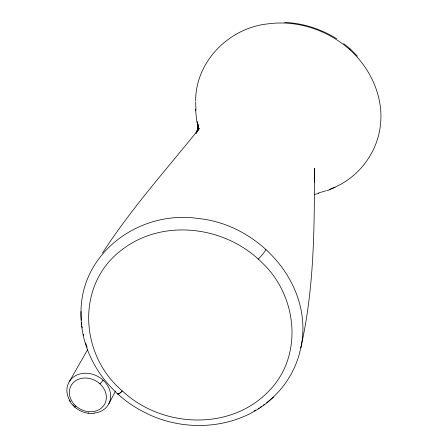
<?xml version="1.0" encoding="UTF-8"?>
<svg xmlns="http://www.w3.org/2000/svg" width="448" height="448" viewBox="0 0 448 448"><rect width="100%" height="100%" fill="white"/><g stroke="black" fill="none" stroke-linecap="round" stroke-linejoin="round"><path stroke-width="0.67" d="M314.306 175.42L314.406 168.33C314.502 230.854 314.171 294.168 299.006 355.219C296.268 364.476 292.124 373.318 286.726 381.321C281.221 389.486 274.389 396.743 266.582 402.741M195.642 101.819L196.006 110.314M195.653 100.761C195.636 61.365 229.247 27.894 267.702 23.895C297.399 19.718 328.418 30.307 350.51 50.322M197.96 127.837L198.094 124.393L198.111 128.341M197.904 128.587L198.262 125.171L197.109 131.718L198.223 126.61L196.672 132.306M314.222 177.923L314.726 175.297L314.334 177.15M300.838 347.967C314.373 285.169 259.672 224.493 198.335 218.512C137.648 209.384 75.852 255.903 81.329 320.191M74.592 406.319L74.396 406.745A3.494 0.526 -47.6 0 0 75.863 406.017A19.18 16.122 28.7 0 0 101.931 407.602A19.18 16.122 28.7 0 0 99.893 383.813M196.722 132.362L198.1 128.139L197.014 121.548M196.224 133.123L198.1 128.139M196.526 132.658L198.061 129.226L196.241 132.849M108.853 403.833L115.522 391.098M87.674 349.546L69.619 381.136M196.269 132.966L198.481 129.164L195.955 133.106L199.366 128.475C166.432 169.506 131.107 208.785 102.48 253.081M121.772 391.541L122.394 390.958C161.202 427.616 229.303 431.29 267.753 392.151C303.996 356.748 297.578 295.719 261.85 262.506C226.313 226.666 164.517 217.89 123.122 248.903C75.589 283.041 79.066 354.519 122.31 390.88L121.694 391.474A9.072 1.31 -48.2 0 1 117.79 393.635M273.493 397.09C239.45 429.604 184.918 433.614 144.043 412.082C106.831 393.473 79.526 353.724 81.06 311.416M263.446 405.059L264.499 404.303M260.215 407.254L261.302 406.538M258.009 408.649L259.118 407.954M254.05 410.95L255.763 409.987M335.457 186.9C360.046 175.896 377.81 151.424 380.47 124.6C383.55 96.936 370.798 69.154 350.717 50.518M334.964 187.135L331.47 188.664M327.191 190.736L335.132 187.298M329.437 189.476L330.966 188.877M325.298 190.96L326.346 190.607M324.778 191.134L321.076 192.248M318.394 192.959L320.544 192.399M314.233 194.46L318.87 193.424M94.147 413.437C84.151 414.439 73.909 408.985 69.154 400.131M284.794 22.4C303.117 23.184 321.07 29.03 336.627 38.696M343.678 43.568L350.258 49M351.098 49.762L357.431 56.207M86.464 345.464L87.114 347.318M85.658 342.983L86.262 344.848M198.229 127.148L196.582 119.65L195.49 109.138M83.339 334.197L83.614 335.462M81.906 325.937L82.163 327.852M198.178 128.218L197.82 125.026L197.988 128.33M81.536 322.75L81.749 324.666M314.423 176.439L314.451 182.51M265.916 249.346A9.089 1.338 -47.9 0 1 258.227 259.073M121.755 391.569A9.072 1.35 -47.9 0 1 117.846 393.585M74.435 406.627A3.494 0.504 -48.2 0 0 75.83 405.983L74.547 404.734A19.202 16.139 28.7 0 1 74.39 381.657A19.202 16.139 28.7 0 1 99.926 383.785M103.062 380.05A3.494 0.515 -47.9 0 1 99.943 383.768M70.431 401.537A22.68 19.062 28.7 0 1 78.949 374.248A22.68 19.062 28.7 0 1 109.318 389.088A22.68 19.062 28.7 0 1 94.024 413.062M88.676 412.922A22.68 19.062 28.7 0 1 88.144 412.843M74.547 406.314A22.68 19.062 28.7 0 1 73.018 404.813M349.692 49.274A2.083 0.308 -47.9 0 1 349.882 49.75"/></g></svg>
